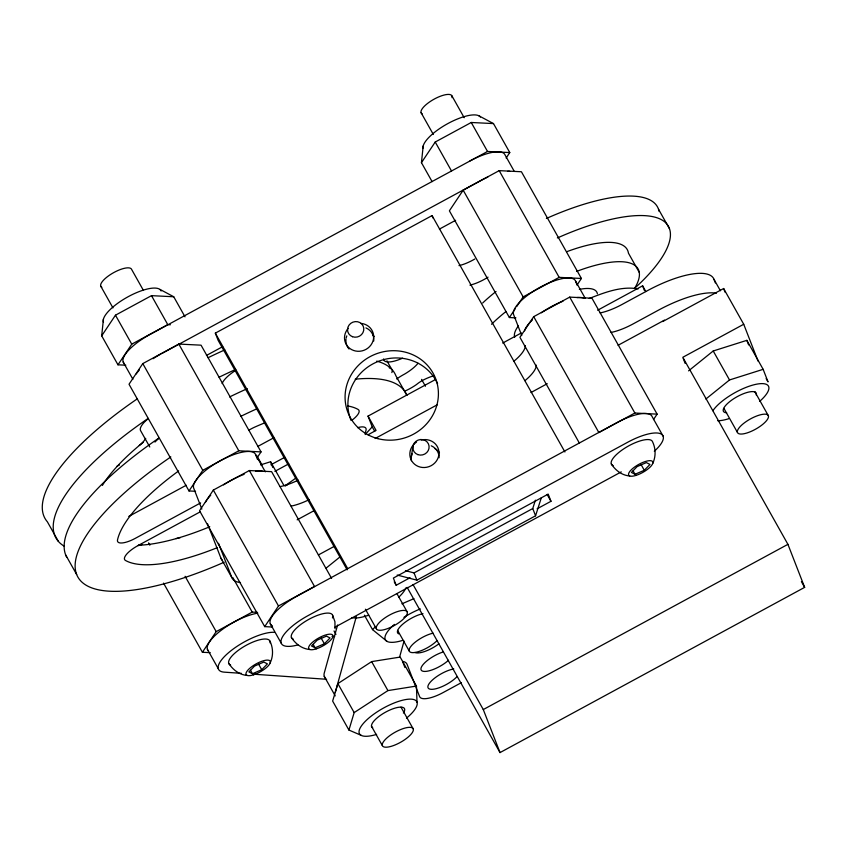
<?xml version="1.0" encoding="UTF-8"?>
<svg xmlns="http://www.w3.org/2000/svg" width="847" height="847" viewBox="0 0 847 847"><rect width="100%" height="100%" fill="white"/><g stroke="black" fill="none" stroke-linecap="round" stroke-linejoin="round"><path stroke-width="1.27" d="M125.832 365.205L117.977 364.813L101.693 335.836L103.44 319.139M432.097 181.618L421.446 162.666L423.193 145.97M411.261 457.221L412.891 446.56M337.604 624.991L324.274 672.994A35.256 11.477 -29.3 0 0 325.439 678.024M335.243 692.507L356.291 616.711M399.572 657.198L404.051 641.063M416.999 702.258L416.459 686.059L400.176 657.081L371.642 661.613L337.868 683.614L332.638 701.072L348.922 730.05L361.108 735.312M348.922 730.05L354.162 712.592L387.926 690.591L416.459 686.059M397.179 575.049L416.883 580.163L535.569 515.791L532.752 508.539L535.41 500.175M535.569 515.791L541.286 497.877M270.151 662.957C273.433 656.097 273.263 647.902 269.939 641.094M652.709 463.5C655.98 456.649 655.822 448.455 652.497 441.647A23.441 7.634 -29.3 0 0 625.933 447.47A23.441 7.634 -29.3 0 0 613.196 465.649M101.693 335.836L115.467 315.19L151.497 295.656L173.73 296.757L185.006 316.82M117.977 364.813L131.761 344.168L167.78 324.634L170.395 324.761M257.414 457.327L261.045 451.896L201.057 345.174L178.823 344.062L142.794 363.596L129.019 384.242L189.008 490.964L195.541 491.292M189.008 490.964L202.782 470.318L238.801 450.784L261.045 451.896M421.446 162.666L435.231 142.021L471.25 122.487L493.483 123.588L509.778 152.566L506.146 158.008M331.59 578.385L271.591 471.652L249.357 470.54L213.338 490.074L199.553 510.73L264.709 626.632L272.554 627.024M577.061 284.994L581.413 278.472L521.424 171.75L499.19 170.639L463.171 190.173L449.386 210.818L509.375 317.54L515.908 317.869M163.545 583.117L202.412 652.275L216.197 631.629L252.215 612.095L257.446 612.349M264.709 626.632L278.483 605.986L314.502 586.452L249.357 470.54M509.375 317.54L515.177 308.848M516.628 306.678L523.15 296.895L559.168 277.361L581.413 278.472M653.492 419.572L657.113 414.141L591.968 298.229L569.724 297.117L533.705 316.662L519.92 337.307L579.263 442.886M365.173 434.532L372.214 426.856L368.032 416.11L435.369 379.583M261.734 669.723L267.408 663.889L263.819 662.047L254.555 666.06L248.87 671.893L252.459 673.736L261.734 669.723L258.536 664.037M324.369 643.794L330.044 637.96L326.455 636.129L317.191 640.131L311.516 645.975L315.105 647.807L324.369 643.794L321.172 638.119M387.132 641.444L372.553 629.639L375.316 626.801M644.292 470.276L649.967 464.431L646.377 462.6L637.113 466.612L631.428 472.446L635.017 474.278L644.292 470.276L641.094 464.59M326.127 568.115L340.494 556.521M688.569 370.87L713.216 350.986L746.853 340.346L763.147 369.324L768.028 381.891L766.143 378.545M705.89 399.022L729.511 379.964L763.147 369.324M509.778 152.566L487.533 151.465L149.983 334.48A35.256 11.487 -29.3 0 0 124.414 363.691M162.105 353.368L480.863 180.475A35.256 11.477 -29.3 0 1 487.861 177.002M347.132 569.851L218.155 340.388L215.339 333.136L432.055 215.593L564.917 451.97M206.435 355.465L222.666 346.667M439.413 229.103L455.644 220.294M128.776 516.426L186.234 485.257M257.657 446.517L273.75 437.793M200.644 502.896L135.139 538.427A17.628 5.738 -29.3 0 1 117.511 539.899A141.015 45.929 -29.3 0 1 178.653 470.921M270.924 464.781L284.719 457.306M502.705 343.056L521.276 332.987M199.998 511.969L137.945 545.627A17.628 5.738 -29.3 0 0 125.504 560.47A141.015 45.929 -29.3 0 0 217.383 547.628M274.873 471.356L288.668 463.881M367.99 434.786L376.068 430.403L368.032 416.11M597.611 310.235L642.619 285.82L645.859 291.59M375.136 438.502L437.38 404.718M530.995 392.521L547.247 383.712M618.056 345.301L664.493 320.113M297.149 519.836L314.396 510.487M662.703 321.564L723.634 288.52L743.719 324.253L758.065 361.129M318.387 554.954L334.48 546.23M743.719 324.253L682.798 357.296L787.922 544.335L804.65 587.363L500.016 752.591L407.142 587.363M657.113 414.141L634.879 413.029L598.85 432.563L533.705 316.662M405.448 570.677L414.067 572.911L532.752 508.539M394.236 581.815L396.174 585.256L410.033 577.739M537.104 508.814L550.974 501.297L548.178 494.108L393.379 578.067L396.174 585.256M334.957 627.182L621.264 471.895M461.393 682.661L443.045 692.613A23.504 7.655 -29.3 0 1 419.614 696.615L407.047 664.292A35.256 11.477 -29.3 0 0 403.077 661.443M500.016 752.591L483.288 709.564L787.922 544.335M117.034 466.168L119.385 465.035M401.923 603.816L413.929 598.638M589.226 298.483C604.684 292.48 621.359 285.894 638.193 288.88M260.601 464.887L270.574 461.742L283.946 485.532M138.135 545.627L141.851 544.483M202.412 652.275L210.268 652.666M332.024 636.33L334.639 636.51M241.395 673.344L224.349 672.158A35.256 11.477 -29.3 0 1 230.712 650.93A35.256 11.477 -29.3 0 1 274.439 632.317M253.2 674.17L326.624 679.283M629.702 475.982C621.952 475.389 615.43 470.36 611.333 463.976M309.78 649.511C302.03 648.908 295.518 643.879 291.41 637.505M247.144 675.44C239.394 674.837 232.883 669.808 228.775 663.423M478.862 115.774L493.483 123.588M173.73 296.757L159.109 288.943A32.811 10.683 -29.3 0 0 124.647 298.716A32.811 10.683 -29.3 0 0 103.472 322.273M600.11 312.935A35.256 11.477 -29.3 0 0 622.153 304.401L647.521 290.627A66.627 21.694 -29.3 0 1 713.968 279.298L720.416 290.775M658.511 209.22L669.479 228.722M754.804 391.632L768.356 415.729A17.575 5.728 -29.3 0 1 747.012 432.955A17.575 5.728 -29.3 0 1 743.38 423.627A17.575 5.728 -29.3 0 1 768.356 415.729M713.216 350.986L729.511 379.964M723.931 408.37L737.472 432.478M639.294 272.459L628.442 253.147A94.239 30.693 -29.3 0 0 566.939 251.633M801.421 581.624L804.65 587.363M514.087 171.03L505.056 154.959A35.256 11.477 -29.3 0 0 469.894 160.962M663.095 436.131L652.126 416.618A35.256 11.477 -29.3 0 0 616.965 422.611L297.053 596.14A35.256 11.487 -29.3 0 0 272.427 625.954M521.731 335.486L513.642 314.682A35.256 11.477 -29.3 0 1 540.397 287.091A35.256 11.477 -29.3 0 1 575.558 281.098L585.235 298.313M499.19 170.639L559.168 277.361M569.724 297.117L634.879 413.029M471.25 122.487L487.533 151.465M451.98 95.976L464.198 117.712M633.101 470.868L635.017 474.278M421.107 112.725L433.325 134.461M463.171 190.173L523.15 296.895M435.231 142.021L451.515 170.999M547.098 494.415L550.974 501.297M421.562 379.361L425.438 386.243M386.941 360.843L391.452 368.879M372.214 426.856L374.681 431.261M412.987 584.494L483.288 709.564M396.915 593.609L407.227 611.968A17.575 5.728 -29.3 0 1 385.883 629.194A17.575 5.728 -29.3 0 1 382.262 619.866A17.575 5.728 -29.3 0 1 407.227 611.968M397.624 630.38L409.239 651.036M215.339 333.136L347.545 568.369M365.396 609.205L376.354 628.718M364.401 615.155L372.553 629.639M401.012 707.192L413.272 728.992A17.575 5.728 -29.3 0 1 391.642 746.196A17.575 5.728 -29.3 0 1 388.487 736.625A17.575 5.728 -29.3 0 1 413.272 728.992M256.937 455.898L262.094 465.077M201.84 509.079L193.73 488.243A35.256 11.477 -29.3 0 1 220.432 460.641A35.256 11.477 -29.3 0 1 255.635 454.617L265.312 471.832M371.642 661.613L387.926 690.591M178.823 344.062L238.801 450.784M151.497 295.656L167.78 324.634M143.185 289.992L131.613 269.399A17.575 5.728 -29.3 0 0 112.09 273.528A17.575 5.728 -29.3 0 0 101.809 287.249M334.036 630.951L335.963 634.392M371.367 726.038L382.325 745.551M337.868 683.614L354.162 712.592M313.189 644.398L315.105 647.807M324.263 676.382L335.232 695.895M100.74 286.148L112.958 307.885M115.467 315.19L131.761 344.168M142.794 363.596L202.782 470.318M213.338 490.074L278.483 605.986M123.217 362.071L132.894 379.287M270.288 623.731L281.257 643.244M232.777 577.516L252.215 612.095M207.557 523.795L220.908 558.12L231.866 577.633A55.891 18.2 -29.3 0 0 240.495 582.535M149.771 446.972L140.74 430.901A23.504 7.655 -29.3 0 1 147.854 418.947M250.543 670.326L252.459 673.736M185.101 576.299L216.197 631.629M148.564 542.885L149.855 545.182M207.399 649.321L218.367 668.834M58.337 541.307L47.368 521.794A188.023 61.228 -29.3 0 1 137.256 398.873M65.706 554.997L76.664 574.499M746.853 340.346L748.632 344.92M723.634 288.52L725.064 292.204M713.968 279.298L715.387 282.94M683.275 358.535L685.181 363.448M642.619 285.82L644.482 290.606M575.558 281.098L576.987 284.761M432.055 215.593L432.997 218.007M414.067 572.911L416.883 580.163M402.59 661.539L404.919 667.521M270.574 461.742L272.787 467.449M255.635 454.617L257.552 459.529M218.526 543.308L231.866 577.633M332.575 615.176L334.925 621.687L335.031 628.654M230.649 665.096A23.441 7.634 -29.3 0 1 245.492 645.679A23.441 7.634 -29.3 0 1 270.066 642.841M438.894 643.815A18.21 5.929 -29.3 0 1 414.977 652.476M448.518 660.268A18.21 5.929 -29.3 0 1 427.28 671.205A18.21 5.929 -29.3 0 1 423.045 664.62A18.21 5.929 -29.3 0 1 443.172 651.957M456.851 676.827A18.21 5.929 -29.3 0 1 434.236 689.098A18.21 5.929 -29.3 0 1 431.165 681.21A18.21 5.929 -29.3 0 1 453.791 668.939M208.51 651.004A35.256 11.477 -29.3 0 1 220.855 630.56A35.256 11.477 -29.3 0 1 257.784 613.143M405.914 587.85A32.811 10.683 -29.3 0 1 398.884 597.071M368.72 615.144A32.811 10.683 -29.3 0 1 351.621 617.548M712.909 410.7A32.811 10.683 -29.3 0 1 756.413 384.22A32.811 10.683 -29.3 0 1 759.547 401.457M728.791 418.704A32.811 10.683 -29.3 0 1 717.769 420.768M726.673 412.796A18.75 6.109 -29.3 0 1 735.461 397.656A18.75 6.109 -29.3 0 1 756.297 395.041M514.722 337.254A46.881 15.267 -29.3 0 1 518.311 325.989M579.38 289.388A46.881 15.267 -29.3 0 1 597.379 293.761M576.553 271.421A94.239 30.693 -29.3 0 1 634.477 288.583M491.525 324.274A94.239 30.693 -29.3 0 1 505.85 311.643M482.684 302.993A94.239 30.693 -29.3 0 1 496.024 291.506M205.408 502.356A35.256 11.477 -29.3 0 1 210.734 495.209M223.523 484.876A35.256 11.477 -29.3 0 1 244.148 474.32M255.815 471.218A35.256 11.477 -29.3 0 1 262.634 471.271M716.446 293.221A66.627 21.694 -29.3 0 0 658.49 310.14L633.122 323.914A35.256 11.477 -29.3 0 1 611.079 332.437M536.31 365.121A35.256 11.477 -29.3 0 1 524.992 380.642M524.568 330.828A35.256 11.477 -29.3 0 1 532.435 319.933M541.381 312.755A35.256 11.477 -29.3 0 1 562.959 301.214M576.976 297.551A35.256 11.477 -29.3 0 1 584.388 298.388M309.166 499.666A35.256 11.477 -29.3 0 1 291.209 506.093M298.197 480.154A35.256 11.477 -29.3 0 1 280.241 486.58M222.189 560.132A55.891 18.2 -29.3 0 1 220.908 558.12M525.341 345.608A35.256 11.477 -29.3 0 1 514.023 361.129M437.031 640.628A17.575 5.728 -29.3 0 1 415.549 652.359A17.575 5.728 -29.3 0 1 411.811 645.308A17.575 5.728 -29.3 0 1 433.071 633.164M402.844 640.332A32.811 10.683 -29.3 0 1 394.395 624.408M403.924 617.368A32.811 10.683 -29.3 0 1 420.334 608.929M398.651 633.874A18.75 6.109 -29.3 0 1 403.352 623.667A18.75 6.109 -29.3 0 1 422.96 613.62M376.629 734.381A32.811 10.683 -29.3 0 1 363.585 723.169A32.811 10.683 -29.3 0 1 407.439 699.304A32.811 10.683 -29.3 0 1 406.507 718.118M372.691 727.764A18.75 6.109 -29.3 0 1 388.35 710.718A18.75 6.109 -29.3 0 1 403.384 713.015M208.097 357.709A188.023 61.228 -29.3 0 1 224.773 349.906M63.896 545.997A188.023 61.228 -29.3 0 1 148.214 418.386M219.066 377.222A188.023 61.228 -29.3 0 1 235.741 369.419M102.381 485.437A141.015 45.929 -29.3 0 1 143.397 442.134M154.969 442.07A23.504 7.655 -29.3 0 1 158.812 438.46M285.386 485.829A23.504 7.655 -29.3 0 1 287.715 484.569M389.207 367.81A23.504 7.655 -29.3 0 1 391.854 372.585M176.07 538.628A23.504 7.655 -29.3 0 1 180.22 537.718M295.899 478.026A141.015 45.929 -29.3 0 1 284.931 485.829M209.77 526.749A141.015 45.929 -29.3 0 1 138.4 545.246M145.726 438.365A23.504 7.655 -29.3 0 1 139.289 445.501M222.147 383.585A23.504 7.655 -29.3 0 1 234.714 370.997M66.733 557.22A188.023 61.228 -29.3 0 1 158.76 438.164M229.579 396.947A188.023 61.228 -29.3 0 1 247.282 388.678M376.703 361.129A188.023 61.228 -29.3 0 1 395.93 375.877L406.899 395.39A188.023 61.228 -29.3 0 0 355.2 379.191M365.152 433.23A141.015 45.929 -29.3 0 0 366.063 429.99A17.628 5.738 -29.3 0 0 357.582 427.65M265.069 422.717A141.015 45.929 -29.3 0 0 254.958 427.004A17.628 5.738 -29.3 0 0 248.743 430.276M347.873 405.978A141.015 45.929 -29.3 0 1 358.069 409.429A17.628 5.738 -29.3 0 1 352.193 420.048M224.159 562.217A188.023 61.228 -29.3 0 1 77.479 576.309A188.023 61.228 -29.3 0 1 170.819 456.935M240.548 416.459A188.023 61.228 -29.3 0 1 257.075 408.709M422.992 148.172A32.811 10.683 -29.3 0 1 448.127 123.418A32.811 10.683 -29.3 0 1 480.408 117.024M422.177 113.837A17.575 5.728 -29.3 0 1 434.447 98.972A17.575 5.728 -29.3 0 1 452.002 97.659M293.284 639.167A23.441 7.634 -29.3 0 1 309.208 619.157A23.441 7.634 -29.3 0 1 332.437 617.939M159.977 289.505A32.811 10.683 -29.3 0 1 161.099 291.008M431.239 445.797A14.06 13.287 -21.2 0 1 439.117 457.751M411.367 460.704A14.06 13.287 -21.2 0 1 412.097 453.791M365.936 327.895A14.06 13.287 -21.2 0 1 373.739 341.013M349.017 349.006A14.06 13.287 -21.2 0 1 345.957 339.308M346.137 338.154A14.06 13.287 -21.2 0 1 346.794 335.888M360.907 323.395A14.685 13.87 -21.2 0 1 372.881 341.33A14.685 13.87 -21.2 0 1 351.674 349.631A14.685 13.87 -21.2 0 1 348.276 328.34M421.181 440.048A14.685 13.87 -21.2 0 1 438.746 455.57A14.685 13.87 -21.2 0 1 416.29 465.458A14.685 13.87 -21.2 0 1 416.512 442.102M372.595 334.681A14.685 13.87 -21.2 0 1 374.162 336.545M434.998 448.688A14.685 13.87 -21.2 0 1 439.487 452.774M351.039 420.43A47.009 44.393 -21.2 0 1 377.095 361.87A47.009 44.393 -21.2 0 1 437.581 383.755M136.229 373.94A35.256 11.487 -29.3 0 1 139.332 370.044M153.074 358.705A35.256 11.487 -29.3 0 1 160.941 353.993M507.649 171.338A35.256 11.477 -29.3 0 1 509.778 171.327M297.9 644.916A35.256 11.487 -29.3 0 1 281.416 639.22A35.256 11.487 -29.3 0 1 308.012 615.642L627.934 442.123A35.256 11.477 -29.3 0 1 660.099 433.548A35.256 11.477 -29.3 0 1 654.308 451.26M488.041 277.16A23.504 7.655 -29.3 0 1 469.958 285.143M402.526 358.175A23.504 7.655 -29.3 0 1 383.543 358.969M418.026 363.278A23.504 7.655 -29.3 0 1 404.771 373.982A23.504 7.655 -29.3 0 0 396.682 378.969M404.601 391.24A23.504 7.655 -29.3 0 0 416.438 384.58A14.95 4.87 -29.3 0 1 422.219 380.589A23.504 7.655 -29.3 0 1 433.622 375.814M634.742 288.192A141.015 45.929 -29.3 0 0 663.222 220.771A141.015 45.929 -29.3 0 0 559.666 236.959A23.504 7.655 -29.3 0 1 557.358 237.912M474.818 259.023A23.504 7.655 -29.3 0 1 458.989 265.63M546.389 218.41A23.504 7.655 -29.3 0 0 548.708 217.446A141.015 45.929 -29.3 0 1 659.104 211.379M253.518 674.826A13.774 4.489 -29.3 0 0 270.235 661.327A13.774 4.489 -29.3 0 0 250.67 667.521A13.774 4.489 -29.3 0 0 253.518 674.826M636.065 475.379A13.774 4.489 -29.3 0 0 652.793 461.88A13.774 4.489 -29.3 0 0 633.228 468.073A13.774 4.489 -29.3 0 0 636.065 475.379M316.153 648.897A13.774 4.489 -29.3 0 0 332.882 635.398A13.774 4.489 -29.3 0 0 313.305 641.592A13.774 4.489 -29.3 0 0 316.153 648.897M417.825 454.617A8.205 7.75 -21.2 0 0 429.048 445.998A8.205 7.75 -21.2 0 0 416.025 441.276A8.205 7.75 -21.2 0 0 417.825 454.617M352.521 336.714A8.205 7.75 -21.2 0 0 363.744 328.096A8.205 7.75 -21.2 0 0 350.722 323.374A8.205 7.75 -21.2 0 0 352.521 336.714M377.953 438.661A47.009 44.393 -21.2 0 0 437.253 383.839A47.009 44.393 -21.2 0 0 360.028 363.808A47.009 44.393 -21.2 0 0 377.953 438.661"/></g></svg>
